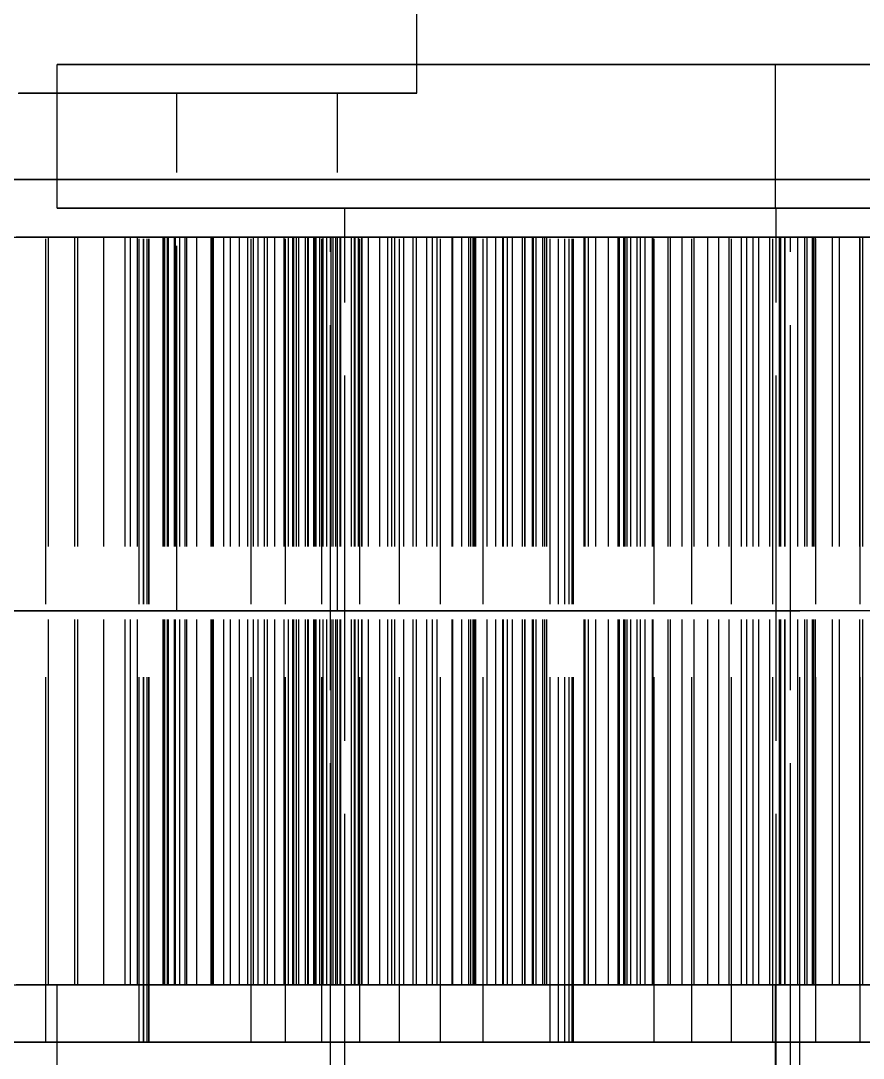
# Model space of a CAD drawing. Header units: millimetres. Extents: x -9 to 243, y -53 to 196.
# Drawn here: x 164.973 to 167.903, y -18.256 to -14.648 of the extents above; entities that cross this region are included whole.
import ezdxf

# ---------------------------------------------------------------- set-up
doc = ezdxf.new("R2010")
doc.units = ezdxf.units.MM
doc.linetypes.add('DASHED', pattern=[1.524, 1.27, -0.254])
doc.layers.add('HIDDEN', color=8, linetype='DASHED')
doc.layers.add('VISIBLE', color=7, linetype='CONTINUOUS')

msp = doc.modelspace()

# ---------------------------------------------------------------- linework, layer by layer
at = {"layer": 'HIDDEN'}
for points in [[(166.35, -14.9), (166.35, -8.2)], [(167.93333, -14.8), (167.87778, -14.8), (167.82222, -14.8), (167.76667, -14.8), (167.71111, -14.8), (167.65556, -14.8), (167.6, -14.8), (167.54444, -14.8), (167.48889, -14.8), (167.43333, -14.8), (167.37778, -14.8), (167.32222, -14.8), (167.26667, -14.8), (167.21111, -14.8), (167.15556, -14.8), (167.1, -14.8), (167.04444, -14.8), (166.98889, -14.8), (166.93333, -14.8), (166.87778, -14.8), (166.82222, -14.8), (166.76667, -14.8), (166.71111, -14.8), (166.65556, -14.8), (166.6, -14.8), (166.54444, -14.8), (166.48889, -14.8), (166.43333, -14.8), (166.37778, -14.8), (166.32222, -14.8), (166.26667, -14.8), (166.21111, -14.8), (166.15556, -14.8), (166.1, -14.8), (166.04444, -14.8), (165.98889, -14.8), (165.93333, -14.8), (165.87778, -14.8), (165.82222, -14.8), (165.76667, -14.8), (165.71111, -14.8), (165.65556, -14.8), (165.6, -14.8), (165.54444, -14.8), (165.48889, -14.8), (165.43333, -14.8), (165.37778, -14.8), (165.32222, -14.8), (165.26667, -14.8), (165.21111, -14.8), (165.15556, -14.8), (165.1, -14.8)], [(165.1, -14.8), (165.12778, -14.8), (165.15556, -14.8), (165.18333, -14.8), (165.21111, -14.8), (165.23889, -14.8), (165.26667, -14.8), (165.29444, -14.8), (165.32222, -14.8), (165.35, -14.8), (165.37778, -14.8), (165.40556, -14.8), (165.43333, -14.8), (165.46111, -14.8), (165.48889, -14.8), (165.51667, -14.8), (165.54444, -14.8), (165.57222, -14.8), (165.6, -14.8), (165.62778, -14.8), (165.65556, -14.8), (165.68333, -14.8), (165.71111, -14.8), (165.73889, -14.8), (165.76667, -14.8), (165.79444, -14.8), (165.82222, -14.8), (165.85, -14.8), (165.87778, -14.8), (165.90556, -14.8), (165.93333, -14.8), (165.96111, -14.8), (165.98889, -14.8), (166.01667, -14.8), (166.04444, -14.8), (166.07222, -14.8), (166.1, -14.8), (166.12778, -14.8), (166.15556, -14.8), (166.18333, -14.8), (166.21111, -14.8), (166.23889, -14.8), (166.26667, -14.8), (166.29444, -14.8), (166.32222, -14.8), (166.35, -14.8), (166.37778, -14.8), (166.40556, -14.8), (166.43333, -14.8), (166.46111, -14.8), (166.48889, -14.8), (166.51667, -14.8), (166.54444, -14.8), (166.57222, -14.8), (166.6, -14.8), (166.62778, -14.8), (166.65556, -14.8), (166.68333, -14.8), (166.71111, -14.8), (166.73889, -14.8), (166.76667, -14.8), (166.79444, -14.8), (166.82222, -14.8), (166.85, -14.8)], [(165.1, -15.3), (165.1, -14.8)], [(166.85, -14.8), (166.87778, -14.8), (166.90556, -14.8), (166.93333, -14.8), (166.96111, -14.8), (166.98889, -14.8), (167.01667, -14.8), (167.04444, -14.8), (167.07222, -14.8), (167.1, -14.8), (167.12778, -14.8), (167.15556, -14.8), (167.18333, -14.8), (167.21111, -14.8), (167.23889, -14.8), (167.26667, -14.8), (167.29444, -14.8), (167.32222, -14.8), (167.35, -14.8), (167.37778, -14.8), (167.40556, -14.8), (167.43333, -14.8), (167.46111, -14.8), (167.48889, -14.8), (167.51667, -14.8), (167.54444, -14.8), (167.57222, -14.8), (167.6, -14.8), (167.62778, -14.8), (167.65556, -14.8), (167.68333, -14.8), (167.71111, -14.8), (167.73889, -14.8), (167.76667, -14.8), (167.79444, -14.8), (167.82222, -14.8), (167.85, -14.8), (167.87778, -14.8), (167.90556, -14.8)], [(167.93028, -14.8), (167.87472, -14.8), (167.81917, -14.8), (167.76361, -14.8), (167.70806, -14.8), (167.6525, -14.8), (167.59694, -14.8)], [(167.59694, -14.8), (167.62472, -14.8), (167.6525, -14.8), (167.68028, -14.8), (167.70806, -14.8), (167.73583, -14.8), (167.76361, -14.8), (167.79139, -14.8), (167.81917, -14.8), (167.84694, -14.8), (167.87472, -14.8), (167.9025, -14.8), (167.93028, -14.8)], [(167.59694, -15.3), (167.59694, -14.8)], [(164.96396, -14.9), (164.97458, -14.9), (164.9852, -14.9), (164.99582, -14.9), (165.00644, -14.9), (165.01707, -14.9), (165.02769, -14.9), (165.03831, -14.9), (165.04893, -14.9), (165.05955, -14.9), (165.07017, -14.9), (165.08079, -14.9), (165.09142, -14.9), (165.10204, -14.9), (165.11266, -14.9), (165.12328, -14.9), (165.1339, -14.9), (165.14452, -14.9), (165.15514, -14.9), (165.16576, -14.9), (165.17639, -14.9), (165.18701, -14.9), (165.19763, -14.9), (165.20825, -14.9), (165.21887, -14.9), (165.22949, -14.9), (165.24011, -14.9), (165.25074, -14.9), (165.26136, -14.9), (165.27198, -14.9), (165.2826, -14.9), (165.29322, -14.9), (165.30384, -14.9), (165.31446, -14.9), (165.32508, -14.9), (165.33571, -14.9), (165.34633, -14.9), (165.35695, -14.9), (165.36757, -14.9), (165.37819, -14.9), (165.38881, -14.9), (165.39943, -14.9), (165.41006, -14.9), (165.42068, -14.9), (165.4313, -14.9), (165.44192, -14.9), (165.45254, -14.9), (165.46316, -14.9), (165.47378, -14.9), (165.4844, -14.9), (165.49503, -14.9), (165.50565, -14.9), (165.51627, -14.9)], [(166.07463, -14.9), (166.05675, -14.9), (166.03888, -14.9), (166.02101, -14.9), (166.00314, -14.9), (165.98527, -14.9), (165.9674, -14.9), (165.94953, -14.9), (165.93166, -14.9), (165.91379, -14.9), (165.89592, -14.9), (165.87804, -14.9), (165.86017, -14.9), (165.8423, -14.9), (165.82443, -14.9), (165.80656, -14.9), (165.78869, -14.9), (165.77082, -14.9), (165.75295, -14.9), (165.73508, -14.9), (165.7172, -14.9), (165.69933, -14.9), (165.68146, -14.9), (165.66359, -14.9), (165.64572, -14.9), (165.62785, -14.9), (165.60998, -14.9), (165.59211, -14.9), (165.57424, -14.9), (165.55636, -14.9), (165.53849, -14.9), (165.52062, -14.9), (165.50275, -14.9), (165.48488, -14.9), (165.46701, -14.9), (165.44914, -14.9), (165.43127, -14.9), (165.4134, -14.9), (165.39552, -14.9), (165.37765, -14.9), (165.35978, -14.9), (165.34191, -14.9), (165.32404, -14.9), (165.30617, -14.9), (165.2883, -14.9), (165.27043, -14.9), (165.25256, -14.9), (165.23469, -14.9), (165.21681, -14.9), (165.19894, -14.9), (165.18107, -14.9), (165.1632, -14.9), (165.14533, -14.9), (165.12746, -14.9), (165.10959, -14.9), (165.09172, -14.9), (165.07385, -14.9), (165.05597, -14.9), (165.0381, -14.9), (165.02023, -14.9), (165.00236, -14.9), (164.98449, -14.9), (164.96662, -14.9)], [(165.51627, -16.7), (165.51627, -14.9)], [(165.51627, -14.9), (165.5295, -14.9), (165.54274, -14.9), (165.55597, -14.9), (165.5692, -14.9), (165.58244, -14.9), (165.59567, -14.9), (165.60891, -14.9), (165.62214, -14.9), (165.63537, -14.9), (165.64861, -14.9), (165.66184, -14.9), (165.67507, -14.9), (165.68831, -14.9), (165.70154, -14.9), (165.71478, -14.9), (165.72801, -14.9), (165.74124, -14.9), (165.75448, -14.9), (165.76771, -14.9), (165.78095, -14.9), (165.79418, -14.9), (165.80741, -14.9), (165.82065, -14.9), (165.83388, -14.9), (165.84711, -14.9), (165.86035, -14.9), (165.87358, -14.9), (165.88682, -14.9), (165.90005, -14.9), (165.91328, -14.9), (165.92652, -14.9), (165.93975, -14.9), (165.95299, -14.9), (165.96622, -14.9), (165.97945, -14.9), (165.99269, -14.9), (166.00592, -14.9), (166.01915, -14.9), (166.03239, -14.9), (166.04562, -14.9), (166.05886, -14.9), (166.07209, -14.9), (166.08532, -14.9), (166.09856, -14.9), (166.11179, -14.9), (166.12502, -14.9), (166.13826, -14.9), (166.15149, -14.9), (166.16473, -14.9), (166.17796, -14.9), (166.19119, -14.9), (166.20443, -14.9), (166.21766, -14.9), (166.2309, -14.9), (166.24413, -14.9), (166.25736, -14.9), (166.2706, -14.9), (166.28383, -14.9), (166.29706, -14.9), (166.3103, -14.9), (166.32353, -14.9), (166.33677, -14.9), (166.35, -14.9)], [(166.07463, -16.7), (166.07463, -14.9)], [(166.35, -14.9), (166.34563, -14.9), (166.34126, -14.9), (166.33689, -14.9), (166.33252, -14.9), (166.32814, -14.9), (166.32377, -14.9), (166.3194, -14.9), (166.31503, -14.9), (166.31066, -14.9), (166.30629, -14.9), (166.30192, -14.9), (166.29755, -14.9), (166.29318, -14.9), (166.28881, -14.9), (166.28443, -14.9), (166.28006, -14.9), (166.27569, -14.9), (166.27132, -14.9), (166.26695, -14.9), (166.26258, -14.9), (166.25821, -14.9), (166.25384, -14.9), (166.24947, -14.9), (166.2451, -14.9), (166.24072, -14.9), (166.23635, -14.9), (166.23198, -14.9), (166.22761, -14.9), (166.22324, -14.9), (166.21887, -14.9), (166.2145, -14.9), (166.21013, -14.9), (166.20576, -14.9), (166.20139, -14.9), (166.19701, -14.9), (166.19264, -14.9), (166.18827, -14.9), (166.1839, -14.9), (166.17953, -14.9), (166.17516, -14.9), (166.17079, -14.9), (166.16642, -14.9), (166.16205, -14.9), (166.15768, -14.9), (166.1533, -14.9), (166.14893, -14.9), (166.14456, -14.9), (166.14019, -14.9), (166.13582, -14.9), (166.13145, -14.9), (166.12708, -14.9), (166.12271, -14.9), (166.11834, -14.9), (166.11397, -14.9), (166.10959, -14.9), (166.10522, -14.9), (166.10085, -14.9), (166.09648, -14.9), (166.09211, -14.9), (166.08774, -14.9), (166.08337, -14.9), (166.079, -14.9), (166.07463, -14.9)], [(171.18333, -15.2), (170.51667, -15.2), (169.85, -15.2), (169.18333, -15.2), (168.51667, -15.2), (167.85, -15.2), (167.18333, -15.2), (166.51667, -15.2), (165.85, -15.2), (165.18333, -15.2), (164.51667, -15.2)], [(171.18333, -15.2), (170.51667, -15.2), (169.85, -15.2), (169.18333, -15.2), (168.51667, -15.2), (167.85, -15.2), (167.18333, -15.2), (166.51667, -15.2), (165.85, -15.2), (165.18333, -15.2), (164.51667, -15.2)], [(171.21508, -15.2), (170.6119, -15.2), (170.00873, -15.2), (169.40556, -15.2), (168.80238, -15.2), (168.19921, -15.2), (167.59603, -15.2), (166.99286, -15.2), (166.38968, -15.2), (165.78651, -15.2), (165.18333, -15.2), (164.58016, -15.2)], [(164.88175, -15.2), (165.18333, -15.2), (165.48492, -15.2), (165.78651, -15.2), (166.0881, -15.2), (166.38968, -15.2), (166.69127, -15.2), (166.99286, -15.2), (167.29444, -15.2), (167.59603, -15.2), (167.89762, -15.2), (168.19921, -15.2), (168.50079, -15.2), (168.80238, -15.2), (169.10397, -15.2), (169.40556, -15.2), (169.70714, -15.2), (170.00873, -15.2), (170.31032, -15.2), (170.6119, -15.2), (170.91349, -15.2), (171.21508, -15.2)], [(164.92457, -15.2), (165.06087, -15.2)], [(165.06087, -15.2), (164.92457, -15.2)], [(165.06087, -15.2), (165.38456, -15.2)], [(165.38456, -15.2), (165.06087, -15.2)], [(165.06087, -18.2), (165.06087, -15.2)], [(165.06087, -18.2), (165.06087, -15.2)], [(165.38456, -15.2), (165.40156, -15.2)], [(165.40156, -15.2), (165.38456, -15.2)], [(165.38456, -18.2), (165.38456, -15.2)], [(165.38456, -18.2), (165.38456, -15.2)], [(165.413, -15.2), (165.40016, -15.2)], [(165.40016, -15.2), (165.77408, -15.2)], [(165.77408, -15.2), (165.40016, -15.2)], [(165.40016, -15.2), (165.413, -15.2)], [(165.40016, -18.2), (165.40016, -15.2)], [(165.40016, -18.2), (165.40016, -15.2)], [(165.40156, -15.2), (165.41314, -15.2)], [(165.41314, -15.2), (165.40156, -15.2)], [(165.40156, -18.2), (165.40156, -15.2)], [(165.40156, -18.2), (165.40156, -15.2)], [(165.41916, -15.2), (165.413, -15.2)], [(165.413, -15.2), (165.41916, -15.2)], [(165.413, -18.2), (165.413, -15.2)], [(165.413, -18.2), (165.413, -15.2)], [(165.41314, -15.2), (165.41909, -15.2)], [(165.41909, -15.2), (165.41314, -15.2)], [(165.41314, -18.2), (165.41314, -15.2)], [(165.41314, -18.2), (165.41314, -15.2)], [(165.41909, -15.2), (165.41916, -15.2)], [(165.41916, -15.2), (165.41909, -15.2)], [(165.41909, -18.2), (165.41909, -15.2)], [(165.41909, -18.2), (165.41909, -15.2)], [(165.41916, -18.2), (165.41916, -15.2)], [(165.41916, -18.2), (165.41916, -15.2)], [(165.77408, -15.2), (165.89374, -15.2)], [(165.89374, -15.2), (165.77408, -15.2)], [(165.77408, -18.2), (165.77408, -15.2)], [(165.77408, -18.2), (165.77408, -15.2)], [(165.89374, -15.2), (166.01989, -15.2)], [(166.01989, -15.2), (165.89374, -15.2)], [(165.89374, -18.2), (165.89374, -15.2)], [(165.89374, -18.2), (165.89374, -15.2)], [(166.01989, -15.2), (166.15204, -15.2)], [(166.15204, -15.2), (166.01989, -15.2)], [(166.01989, -18.2), (166.01989, -15.2)], [(166.01989, -18.2), (166.01989, -15.2)], [(166.15204, -15.2), (166.28981, -15.2)], [(166.28981, -15.2), (166.15204, -15.2)], [(166.15204, -18.2), (166.15204, -15.2)], [(166.15204, -18.2), (166.15204, -15.2)], [(166.28981, -15.2), (166.4329, -15.2)], [(166.4329, -15.2), (166.28981, -15.2)], [(166.28981, -18.2), (166.28981, -15.2)], [(166.28981, -18.2), (166.28981, -15.2)], [(166.4329, -15.2), (166.58107, -15.2)], [(166.58107, -15.2), (166.4329, -15.2)], [(166.4329, -18.2), (166.4329, -15.2)], [(166.4329, -18.2), (166.4329, -15.2)], [(166.58107, -15.2), (166.89502, -15.2)], [(166.89502, -15.2), (166.58107, -15.2)], [(166.58107, -18.2), (166.58107, -15.2)], [(166.58107, -18.2), (166.58107, -15.2)], [(166.84255, -15.2), (166.81406, -15.2)], [(166.81406, -15.2), (167.17536, -15.2)], [(167.17536, -15.2), (166.81406, -15.2)], [(166.81406, -15.2), (166.84255, -15.2)], [(166.81406, -18.2), (166.81406, -15.2)], [(166.81406, -18.2), (166.81406, -15.2)], [(166.86455, -15.2), (166.84255, -15.2)], [(166.84255, -15.2), (166.86455, -15.2)], [(166.84255, -18.2), (166.84255, -15.2)], [(166.84255, -18.2), (166.84255, -15.2)], [(166.88051, -15.2), (166.86455, -15.2)], [(166.86455, -15.2), (166.88051, -15.2)], [(166.86455, -18.2), (166.86455, -15.2)], [(166.86455, -18.2), (166.86455, -15.2)], [(166.89075, -15.2), (166.88051, -15.2)], [(166.88051, -15.2), (166.89075, -15.2)], [(166.88051, -18.2), (166.88051, -15.2)], [(166.88051, -18.2), (166.88051, -15.2)], [(166.89552, -15.2), (166.89075, -15.2)], [(166.89075, -15.2), (166.89552, -15.2)], [(166.89075, -18.2), (166.89075, -15.2)], [(166.89075, -18.2), (166.89075, -15.2)], [(166.89502, -15.2), (166.89552, -15.2)], [(166.89552, -15.2), (166.89502, -15.2)], [(166.89502, -18.2), (166.89502, -15.2)], [(166.89502, -18.2), (166.89502, -15.2)], [(166.89552, -18.2), (166.89552, -15.2)], [(166.89552, -18.2), (166.89552, -15.2)], [(167.17536, -15.2), (167.30705, -15.2)], [(167.30705, -15.2), (167.17536, -15.2)], [(167.17536, -18.2), (167.17536, -15.2)], [(167.17536, -18.2), (167.17536, -15.2)], [(167.30705, -15.2), (167.445, -15.2)], [(167.445, -15.2), (167.30705, -15.2)], [(167.30705, -18.2), (167.30705, -15.2)], [(167.30705, -18.2), (167.30705, -15.2)], [(167.445, -15.2), (167.58872, -15.2)], [(167.58872, -15.2), (167.445, -15.2)], [(167.445, -18.2), (167.445, -15.2)], [(167.445, -18.2), (167.445, -15.2)], [(167.58872, -15.2), (167.73783, -15.2)], [(167.73783, -15.2), (167.58872, -15.2)], [(167.58872, -18.2), (167.58872, -15.2)], [(167.58872, -18.2), (167.58872, -15.2)], [(167.73783, -15.2), (167.89205, -15.2)], [(167.89205, -15.2), (167.73783, -15.2)], [(167.73783, -18.2), (167.73783, -15.2)], [(167.73783, -18.2), (167.73783, -15.2)], [(167.89205, -15.2), (168.05114, -15.2)], [(168.05114, -15.2), (167.89205, -15.2)], [(167.89205, -18.2), (167.89205, -15.2)], [(167.89205, -18.2), (167.89205, -15.2)], [(167.93333, -15.3), (167.87778, -15.3), (167.82222, -15.3), (167.76667, -15.3), (167.71111, -15.3), (167.65556, -15.3), (167.6, -15.3), (167.54444, -15.3), (167.48889, -15.3), (167.43333, -15.3), (167.37778, -15.3), (167.32222, -15.3), (167.26667, -15.3), (167.21111, -15.3), (167.15556, -15.3), (167.1, -15.3), (167.04444, -15.3), (166.98889, -15.3), (166.93333, -15.3), (166.87778, -15.3), (166.82222, -15.3), (166.76667, -15.3), (166.71111, -15.3), (166.65556, -15.3), (166.6, -15.3), (166.54444, -15.3), (166.48889, -15.3), (166.43333, -15.3), (166.37778, -15.3), (166.32222, -15.3), (166.26667, -15.3), (166.21111, -15.3), (166.15556, -15.3), (166.1, -15.3), (166.04444, -15.3), (165.98889, -15.3), (165.93333, -15.3), (165.87778, -15.3), (165.82222, -15.3), (165.76667, -15.3), (165.71111, -15.3), (165.65556, -15.3), (165.6, -15.3), (165.54444, -15.3), (165.48889, -15.3), (165.43333, -15.3), (165.37778, -15.3), (165.32222, -15.3), (165.26667, -15.3), (165.21111, -15.3), (165.15556, -15.3), (165.1, -15.3)], [(165.1, -15.3), (165.12778, -15.3), (165.15556, -15.3), (165.18333, -15.3), (165.21111, -15.3), (165.23889, -15.3), (165.26667, -15.3), (165.29444, -15.3), (165.32222, -15.3), (165.35, -15.3), (165.37778, -15.3), (165.40556, -15.3), (165.43333, -15.3), (165.46111, -15.3), (165.48889, -15.3), (165.51667, -15.3), (165.54444, -15.3), (165.57222, -15.3), (165.6, -15.3), (165.62778, -15.3), (165.65556, -15.3), (165.68333, -15.3), (165.71111, -15.3), (165.73889, -15.3), (165.76667, -15.3), (165.79444, -15.3), (165.82222, -15.3), (165.85, -15.3), (165.87778, -15.3), (165.90556, -15.3), (165.93333, -15.3), (165.96111, -15.3), (165.98889, -15.3), (166.01667, -15.3), (166.04444, -15.3), (166.07222, -15.3), (166.1, -15.3), (166.12778, -15.3), (166.15556, -15.3), (166.18333, -15.3), (166.21111, -15.3), (166.23889, -15.3), (166.26667, -15.3), (166.29444, -15.3), (166.32222, -15.3), (166.35, -15.3), (166.37778, -15.3), (166.40556, -15.3), (166.43333, -15.3), (166.46111, -15.3), (166.48889, -15.3), (166.51667, -15.3), (166.54444, -15.3), (166.57222, -15.3), (166.6, -15.3), (166.62778, -15.3), (166.65556, -15.3), (166.68333, -15.3), (166.71111, -15.3), (166.73889, -15.3), (166.76667, -15.3), (166.79444, -15.3), (166.82222, -15.3), (166.85, -15.3)], [(167.6, -15.3), (167.57619, -15.3), (167.55238, -15.3), (167.52857, -15.3), (167.50476, -15.3), (167.48095, -15.3), (167.45714, -15.3), (167.43333, -15.3), (167.40952, -15.3), (167.38571, -15.3), (167.3619, -15.3), (167.3381, -15.3), (167.31429, -15.3), (167.29048, -15.3), (167.26667, -15.3), (167.24286, -15.3), (167.21905, -15.3), (167.19524, -15.3), (167.17143, -15.3), (167.14762, -15.3), (167.12381, -15.3), (167.1, -15.3), (167.07619, -15.3), (167.05238, -15.3), (167.02857, -15.3), (167.00476, -15.3), (166.98095, -15.3), (166.95714, -15.3), (166.93333, -15.3), (166.90952, -15.3), (166.88571, -15.3), (166.8619, -15.3), (166.8381, -15.3), (166.81429, -15.3), (166.79048, -15.3), (166.76667, -15.3), (166.74286, -15.3), (166.71905, -15.3), (166.69524, -15.3), (166.67143, -15.3), (166.64762, -15.3), (166.62381, -15.3), (166.6, -15.3), (166.57619, -15.3), (166.55238, -15.3), (166.52857, -15.3), (166.50476, -15.3), (166.48095, -15.3), (166.45714, -15.3), (166.43333, -15.3), (166.40952, -15.3), (166.38571, -15.3), (166.3619, -15.3), (166.3381, -15.3), (166.31429, -15.3), (166.29048, -15.3), (166.26667, -15.3), (166.24286, -15.3), (166.21905, -15.3), (166.19524, -15.3), (166.17143, -15.3), (166.14762, -15.3), (166.12381, -15.3), (166.1, -15.3)], [(166.1, -15.3), (166.1119, -15.3), (166.12381, -15.3), (166.13571, -15.3), (166.14762, -15.3), (166.15952, -15.3), (166.17143, -15.3), (166.18333, -15.3), (166.19524, -15.3), (166.20714, -15.3), (166.21905, -15.3), (166.23095, -15.3), (166.24286, -15.3), (166.25476, -15.3), (166.26667, -15.3), (166.27857, -15.3), (166.29048, -15.3), (166.30238, -15.3), (166.31429, -15.3), (166.32619, -15.3), (166.3381, -15.3), (166.35, -15.3), (166.3619, -15.3), (166.37381, -15.3), (166.38571, -15.3), (166.39762, -15.3), (166.40952, -15.3), (166.42143, -15.3), (166.43333, -15.3), (166.44524, -15.3), (166.45714, -15.3), (166.46905, -15.3), (166.48095, -15.3), (166.49286, -15.3), (166.50476, -15.3), (166.51667, -15.3), (166.52857, -15.3), (166.54048, -15.3), (166.55238, -15.3), (166.56429, -15.3), (166.57619, -15.3), (166.5881, -15.3), (166.6, -15.3), (166.6119, -15.3), (166.62381, -15.3), (166.63571, -15.3), (166.64762, -15.3), (166.65952, -15.3), (166.67143, -15.3), (166.68333, -15.3), (166.69524, -15.3), (166.70714, -15.3), (166.71905, -15.3), (166.73095, -15.3), (166.74286, -15.3), (166.75476, -15.3), (166.76667, -15.3), (166.77857, -15.3), (166.79048, -15.3), (166.80238, -15.3), (166.81429, -15.3), (166.82619, -15.3), (166.8381, -15.3), (166.85, -15.3)], [(166.1, -20.2), (166.1, -15.3)], [(166.85, -15.3), (166.87778, -15.3), (166.90556, -15.3), (166.93333, -15.3), (166.96111, -15.3), (166.98889, -15.3), (167.01667, -15.3), (167.04444, -15.3), (167.07222, -15.3), (167.1, -15.3), (167.12778, -15.3), (167.15556, -15.3), (167.18333, -15.3), (167.21111, -15.3), (167.23889, -15.3), (167.26667, -15.3), (167.29444, -15.3), (167.32222, -15.3), (167.35, -15.3), (167.37778, -15.3), (167.40556, -15.3), (167.43333, -15.3), (167.46111, -15.3), (167.48889, -15.3), (167.51667, -15.3), (167.54444, -15.3), (167.57222, -15.3), (167.6, -15.3), (167.62778, -15.3), (167.65556, -15.3), (167.68333, -15.3), (167.71111, -15.3), (167.73889, -15.3), (167.76667, -15.3), (167.79444, -15.3), (167.82222, -15.3), (167.85, -15.3), (167.87778, -15.3), (167.90556, -15.3)], [(166.85, -15.3), (166.8619, -15.3), (166.87381, -15.3), (166.88571, -15.3), (166.89762, -15.3), (166.90952, -15.3), (166.92143, -15.3), (166.93333, -15.3), (166.94524, -15.3), (166.95714, -15.3), (166.96905, -15.3), (166.98095, -15.3), (166.99286, -15.3), (167.00476, -15.3), (167.01667, -15.3), (167.02857, -15.3), (167.04048, -15.3), (167.05238, -15.3), (167.06429, -15.3), (167.07619, -15.3), (167.0881, -15.3), (167.1, -15.3), (167.1119, -15.3), (167.12381, -15.3), (167.13571, -15.3), (167.14762, -15.3), (167.15952, -15.3), (167.17143, -15.3), (167.18333, -15.3), (167.19524, -15.3), (167.20714, -15.3), (167.21905, -15.3), (167.23095, -15.3), (167.24286, -15.3), (167.25476, -15.3), (167.26667, -15.3), (167.27857, -15.3), (167.29048, -15.3), (167.30238, -15.3), (167.31429, -15.3), (167.32619, -15.3), (167.3381, -15.3), (167.35, -15.3), (167.3619, -15.3), (167.37381, -15.3), (167.38571, -15.3), (167.39762, -15.3), (167.40952, -15.3), (167.42143, -15.3), (167.43333, -15.3), (167.44524, -15.3), (167.45714, -15.3), (167.46905, -15.3), (167.48095, -15.3), (167.49286, -15.3), (167.50476, -15.3), (167.51667, -15.3), (167.52857, -15.3), (167.54048, -15.3), (167.55238, -15.3), (167.56429, -15.3), (167.57619, -15.3), (167.5881, -15.3), (167.6, -15.3)], [(167.93028, -15.3), (167.87472, -15.3), (167.81917, -15.3), (167.76361, -15.3), (167.70806, -15.3), (167.6525, -15.3), (167.59694, -15.3)], [(167.59694, -15.3), (167.62472, -15.3), (167.6525, -15.3), (167.68028, -15.3), (167.70806, -15.3), (167.73583, -15.3), (167.76361, -15.3), (167.79139, -15.3), (167.81917, -15.3), (167.84694, -15.3), (167.87472, -15.3), (167.9025, -15.3), (167.93028, -15.3)], [(167.6, -20.2), (167.6, -15.3)], [(164.91757, -15.4), (165.16077, -15.4)], [(165.06949, -15.4), (164.9575, -15.4)], [(165.17161, -15.4), (165.06949, -15.4)], [(165.06949, -18), (165.06949, -15.4)], [(165.16077, -15.4), (165.67989, -15.4)], [(165.16077, -18), (165.16077, -15.4)], [(165.26207, -15.4), (165.17161, -15.4)], [(165.17161, -18), (165.17161, -15.4)], [(165.3358, -15.4), (165.26207, -15.4)], [(165.26207, -18), (165.26207, -15.4)], [(165.52637, -15.4), (165.3358, -15.4)], [(165.3358, -18), (165.3358, -15.4)], [(165.35451, -15.4), (165.37966, -15.4)], [(165.46883, -15.4), (165.35451, -15.4)], [(165.35451, -18), (165.35451, -15.4)], [(165.37966, -15.4), (165.50779, -15.4)], [(165.37966, -18), (165.37966, -15.4)], [(165.58499, -15.4), (165.46883, -15.4)], [(165.46883, -18), (165.46883, -15.4)], [(165.47211, -15.4), (165.47396, -15.4)], [(165.48298, -15.4), (165.47211, -15.4)], [(165.47211, -18), (165.47211, -15.4)], [(165.47396, -15.4), (165.48708, -15.4)], [(165.47396, -18), (165.47396, -15.4)], [(165.51143, -15.4), (165.48298, -15.4)], [(165.48298, -18), (165.48298, -15.4)], [(165.48708, -15.4), (165.51077, -15.4)], [(165.48708, -18), (165.48708, -15.4)], [(165.50779, -15.4), (165.6358, -15.4)], [(165.50779, -18), (165.50779, -15.4)], [(165.51077, -15.4), (165.54464, -15.4)], [(165.51077, -18), (165.51077, -15.4)], [(165.67989, -15.4), (165.51143, -15.4)], [(165.51143, -18), (165.51143, -15.4)], [(166.08436, -15.4), (165.52637, -15.4)], [(165.52637, -18), (165.52637, -15.4)], [(165.54464, -15.4), (165.79863, -15.4)], [(165.54464, -18), (165.54464, -15.4)], [(165.55104, -15.4), (165.63994, -15.4)], [(165.64319, -15.4), (165.55104, -15.4)], [(165.55104, -18), (165.55104, -15.4)], [(165.70257, -15.4), (165.58499, -15.4)], [(165.58499, -18), (165.58499, -15.4)], [(165.6358, -15.4), (165.76315, -15.4)], [(165.6358, -18), (165.6358, -15.4)], [(165.63994, -15.4), (165.73327, -15.4)], [(165.63994, -18), (165.63994, -15.4)], [(165.78272, -15.4), (165.64319, -15.4)], [(165.64319, -18), (165.64319, -15.4)], [(165.67989, -18), (165.67989, -15.4)], [(165.8211, -15.4), (165.70257, -15.4)], [(165.70257, -18), (165.70257, -15.4)], [(165.73327, -15.4), (165.83074, -15.4)], [(165.73327, -18), (165.73327, -15.4)], [(165.76315, -15.4), (165.88921, -15.4)], [(165.76315, -18), (165.76315, -15.4)], [(165.91946, -15.4), (165.78272, -15.4)], [(165.78272, -18), (165.78272, -15.4)], [(165.79863, -15.4), (165.90427, -15.4)], [(165.79863, -18), (165.79863, -15.4)], [(165.94011, -15.4), (165.8211, -15.4)], [(165.8211, -18), (165.8211, -15.4)], [(165.83074, -15.4), (165.93216, -15.4)], [(165.83074, -18), (165.83074, -15.4)], [(165.85658, -15.4), (165.99404, -15.4)], [(165.92305, -15.4), (165.85658, -15.4)], [(165.85658, -18), (165.85658, -15.4)], [(165.88921, -15.4), (166.01321, -15.4)], [(165.88921, -18), (165.88921, -15.4)], [(165.90427, -15.4), (166.00026, -15.4)], [(165.90427, -18), (165.90427, -15.4)], [(166.05276, -15.4), (165.91946, -15.4)], [(165.91946, -18), (165.91946, -15.4)], [(165.99563, -15.4), (165.92305, -15.4)], [(165.92305, -18), (165.92305, -15.4)], [(165.93216, -15.4), (166.03753, -15.4)], [(165.93216, -18), (165.93216, -15.4)], [(166.05907, -15.4), (165.94011, -15.4)], [(165.94011, -18), (165.94011, -15.4)], [(165.96344, -15.4), (165.97413, -15.4)], [(165.97123, -15.4), (165.96344, -15.4)], [(165.96344, -18), (165.96344, -15.4)], [(165.99231, -15.4), (165.97123, -15.4)], [(165.97123, -18), (165.97123, -15.4)], [(165.97413, -15.4), (166.08436, -15.4)], [(165.97413, -18), (165.97413, -15.4)], [(166.02507, -15.4), (165.99231, -15.4)], [(165.99231, -18), (165.99231, -15.4)], [(165.99404, -15.4), (166.13602, -15.4)], [(165.99404, -18), (165.99404, -15.4)], [(166.07419, -15.4), (165.99563, -15.4)], [(165.99563, -18), (165.99563, -15.4)], [(166.00026, -15.4), (166.0859, -15.4)], [(166.00026, -18), (166.00026, -15.4)], [(166.01321, -15.4), (166.13354, -15.4)], [(166.01321, -18), (166.01321, -15.4)], [(166.06871, -15.4), (166.02507, -15.4)], [(166.02507, -18), (166.02507, -15.4)], [(166.03753, -15.4), (166.14772, -15.4)], [(166.03753, -18), (166.03753, -15.4)], [(167.65, -15.4), (167.6246, -15.4), (167.59921, -15.4), (167.57381, -15.4), (167.54841, -15.4), (167.52302, -15.4), (167.49762, -15.4), (167.47222, -15.4), (167.44683, -15.4), (167.42143, -15.4), (167.39603, -15.4), (167.37063, -15.4), (167.34524, -15.4), (167.31984, -15.4), (167.29444, -15.4), (167.26905, -15.4), (167.24365, -15.4), (167.21825, -15.4), (167.19286, -15.4), (167.16746, -15.4), (167.14206, -15.4), (167.11667, -15.4), (167.09127, -15.4), (167.06587, -15.4), (167.04048, -15.4), (167.01508, -15.4), (166.98968, -15.4), (166.96429, -15.4), (166.93889, -15.4), (166.91349, -15.4), (166.8881, -15.4), (166.8627, -15.4), (166.8373, -15.4), (166.8119, -15.4), (166.78651, -15.4), (166.76111, -15.4), (166.73571, -15.4), (166.71032, -15.4), (166.68492, -15.4), (166.65952, -15.4), (166.63413, -15.4), (166.60873, -15.4), (166.58333, -15.4), (166.55794, -15.4), (166.53254, -15.4), (166.50714, -15.4), (166.48175, -15.4), (166.45635, -15.4), (166.43095, -15.4), (166.40556, -15.4), (166.38016, -15.4), (166.35476, -15.4), (166.32937, -15.4), (166.30397, -15.4), (166.27857, -15.4), (166.25317, -15.4), (166.22778, -15.4), (166.20238, -15.4), (166.17698, -15.4), (166.15159, -15.4), (166.12619, -15.4), (166.10079, -15.4), (166.0754, -15.4), (166.05, -15.4)], [(166.05, -15.4), (166.06459, -15.4), (166.07918, -15.4), (166.09377, -15.4), (166.10836, -15.4), (166.12296, -15.4), (166.13755, -15.4), (166.15214, -15.4), (166.16673, -15.4), (166.18132, -15.4), (166.19591, -15.4), (166.2105, -15.4), (166.22509, -15.4), (166.23968, -15.4), (166.25427, -15.4), (166.26887, -15.4), (166.28346, -15.4), (166.29805, -15.4), (166.31264, -15.4), (166.32723, -15.4), (166.34182, -15.4), (166.35641, -15.4), (166.371, -15.4), (166.38559, -15.4), (166.40018, -15.4), (166.41478, -15.4), (166.42937, -15.4), (166.44396, -15.4), (166.45855, -15.4), (166.47314, -15.4), (166.48773, -15.4), (166.50232, -15.4), (166.51691, -15.4), (166.5315, -15.4), (166.54609, -15.4), (166.56069, -15.4), (166.57528, -15.4), (166.58987, -15.4), (166.60446, -15.4), (166.61905, -15.4), (166.63364, -15.4), (166.64823, -15.4), (166.66282, -15.4), (166.67741, -15.4), (166.692, -15.4), (166.7066, -15.4), (166.72119, -15.4), (166.73578, -15.4), (166.75037, -15.4), (166.76496, -15.4), (166.77955, -15.4), (166.79414, -15.4), (166.80873, -15.4), (166.82332, -15.4), (166.83791, -15.4), (166.85251, -15.4), (166.8671, -15.4), (166.88169, -15.4), (166.89628, -15.4), (166.91087, -15.4), (166.92546, -15.4), (166.94005, -15.4), (166.95464, -15.4), (166.96923, -15.4)], [(166.05, -18.5), (166.05, -15.4)], [(166.1818, -15.4), (166.05276, -15.4)], [(166.05276, -18), (166.05276, -15.4)], [(166.47286, -15.4), (166.05907, -15.4)], [(166.05907, -18), (166.05907, -15.4)], [(166.12275, -15.4), (166.06871, -15.4)], [(166.06871, -18), (166.06871, -15.4)], [(166.15873, -15.4), (166.07419, -15.4)], [(166.07419, -18), (166.07419, -15.4)], [(166.08436, -18), (166.08436, -15.4)], [(166.0859, -15.4), (166.16017, -15.4)], [(166.0859, -18), (166.0859, -15.4)], [(166.38558, -15.4), (166.12275, -15.4)], [(166.12275, -18), (166.12275, -15.4)], [(166.13354, -15.4), (166.53796, -15.4)], [(166.13354, -18), (166.13354, -15.4)], [(166.13602, -15.4), (166.27337, -15.4)], [(166.13602, -18), (166.13602, -15.4)], [(166.14772, -15.4), (166.55036, -15.4)], [(166.14772, -18), (166.14772, -15.4)], [(166.2496, -15.4), (166.15873, -15.4)], [(166.15873, -18), (166.15873, -15.4)], [(166.16017, -15.4), (166.22125, -15.4)], [(166.16017, -18), (166.16017, -15.4)], [(166.30539, -15.4), (166.1818, -15.4)], [(166.1818, -18), (166.1818, -15.4)], [(166.22125, -15.4), (166.26365, -15.4)], [(166.22125, -18), (166.22125, -15.4)], [(166.34869, -15.4), (166.2496, -15.4)], [(166.2496, -18), (166.2496, -15.4)], [(166.26365, -15.4), (166.33745, -15.4)], [(166.26365, -18), (166.26365, -15.4)], [(166.27337, -15.4), (166.40538, -15.4)], [(166.27337, -18), (166.27337, -15.4)], [(166.42065, -15.4), (166.30539, -15.4)], [(166.30539, -18), (166.30539, -15.4)], [(166.33745, -18), (166.33745, -15.4)], [(166.33745, -15.4), (166.9352, -15.4)], [(166.72603, -15.4), (166.34869, -15.4)], [(166.34869, -18), (166.34869, -15.4)], [(166.47591, -15.4), (166.38558, -15.4)], [(166.38558, -18), (166.38558, -15.4)], [(166.40538, -15.4), (166.53112, -15.4)], [(166.40538, -18), (166.40538, -15.4)], [(166.78893, -15.4), (166.42065, -15.4)], [(166.42065, -18), (166.42065, -15.4)], [(166.55036, -15.4), (166.47286, -15.4)], [(166.47286, -18), (166.47286, -15.4)], [(166.47425, -15.4), (166.50632, -15.4)], [(166.66544, -15.4), (166.47425, -15.4)], [(166.47425, -18), (166.47425, -15.4)], [(166.55611, -15.4), (166.47591, -15.4)], [(166.47591, -18), (166.47591, -15.4)], [(166.50632, -15.4), (166.54647, -15.4)], [(166.50632, -18), (166.50632, -15.4)], [(166.53112, -15.4), (166.64917, -15.4)], [(166.53112, -18), (166.53112, -15.4)], [(166.53796, -15.4), (166.72603, -15.4)], [(166.53796, -18), (166.53796, -15.4)], [(166.54647, -15.4), (166.59475, -15.4)], [(166.54647, -18), (166.54647, -15.4)], [(166.55036, -18), (166.55036, -15.4)], [(166.62554, -15.4), (166.55611, -15.4)], [(166.55611, -18), (166.55611, -15.4)], [(166.59475, -15.4), (166.65144, -15.4)], [(166.59475, -18), (166.59475, -15.4)], [(166.68323, -15.4), (166.62554, -15.4)], [(166.62554, -18), (166.62554, -15.4)], [(166.64917, -15.4), (166.75581, -15.4)], [(166.64917, -18), (166.64917, -15.4)], [(166.65144, -15.4), (166.71732, -15.4)], [(166.65144, -18), (166.65144, -15.4)], [(166.80255, -15.4), (166.66544, -15.4)], [(166.66544, -18), (166.66544, -15.4)], [(166.72741, -15.4), (166.68323, -15.4)], [(166.68323, -18), (166.68323, -15.4)], [(166.71732, -15.4), (166.79555, -15.4)], [(166.71732, -18), (166.71732, -15.4)], [(166.72603, -18), (166.72603, -15.4)], [(166.75254, -15.4), (166.72741, -15.4)], [(166.72741, -18), (166.72741, -15.4)], [(166.7648, -15.4), (166.75254, -15.4)], [(166.75254, -18), (166.75254, -15.4)], [(166.75581, -15.4), (167.08191, -15.4)], [(166.75581, -18), (166.75581, -15.4)], [(167.36255, -15.4), (166.7648, -15.4)], [(166.7648, -18), (166.7648, -15.4)], [(167.11666, -15.4), (166.78893, -15.4)], [(166.78893, -18), (166.78893, -15.4)], [(166.79555, -15.4), (167.11666, -15.4)], [(166.79555, -18), (166.79555, -15.4)], [(166.93278, -15.4), (166.80255, -15.4)], [(166.80255, -18), (166.80255, -15.4)], [(167.0554, -15.4), (166.93278, -15.4)], [(166.93278, -18), (166.93278, -15.4)], [(166.9352, -18), (166.9352, -15.4)], [(166.9352, -15.4), (166.94746, -15.4)], [(166.94746, -18), (166.94746, -15.4)], [(166.94746, -15.4), (166.97259, -15.4)], [(166.96923, -15.4), (166.98004, -15.4), (166.99085, -15.4), (167.00165, -15.4), (167.01246, -15.4), (167.02326, -15.4), (167.03407, -15.4), (167.04487, -15.4), (167.05568, -15.4), (167.06649, -15.4), (167.07729, -15.4), (167.0881, -15.4), (167.0989, -15.4), (167.10971, -15.4), (167.12052, -15.4), (167.13132, -15.4), (167.14213, -15.4), (167.15293, -15.4), (167.16374, -15.4), (167.17454, -15.4), (167.18535, -15.4), (167.19616, -15.4), (167.20696, -15.4), (167.21777, -15.4), (167.22857, -15.4), (167.23938, -15.4), (167.25018, -15.4), (167.26099, -15.4), (167.2718, -15.4), (167.2826, -15.4), (167.29341, -15.4), (167.30421, -15.4), (167.31502, -15.4), (167.32583, -15.4), (167.33663, -15.4), (167.34744, -15.4), (167.35824, -15.4), (167.36905, -15.4), (167.37985, -15.4), (167.39066, -15.4), (167.40147, -15.4), (167.41227, -15.4), (167.42308, -15.4), (167.43388, -15.4), (167.44469, -15.4), (167.4555, -15.4), (167.4663, -15.4), (167.47711, -15.4), (167.48791, -15.4), (167.49872, -15.4), (167.50952, -15.4), (167.52033, -15.4), (167.53114, -15.4), (167.54194, -15.4), (167.55275, -15.4), (167.56355, -15.4), (167.57436, -15.4), (167.58517, -15.4), (167.59597, -15.4), (167.60678, -15.4), (167.61758, -15.4), (167.62839, -15.4), (167.63919, -15.4), (167.65, -15.4)], [(166.97259, -18), (166.97259, -15.4)], [(166.97259, -15.4), (167.01677, -15.4)], [(167.01677, -15.4), (167.07446, -15.4)], [(167.01677, -18), (167.01677, -15.4)], [(167.04996, -15.4), (167.27252, -15.4)], [(167.05541, -15.4), (167.04996, -15.4)], [(167.04996, -18), (167.04996, -15.4)], [(167.16939, -15.4), (167.0554, -15.4)], [(167.0554, -18), (167.0554, -15.4)], [(167.07003, -15.4), (167.05541, -15.4)], [(167.05541, -18), (167.05541, -15.4)], [(167.09402, -15.4), (167.07003, -15.4)], [(167.07003, -18), (167.07003, -15.4)], [(167.07446, -15.4), (167.14389, -15.4)], [(167.07446, -18), (167.07446, -15.4)], [(167.08191, -15.4), (167.49831, -15.4)], [(167.08191, -18), (167.08191, -15.4)], [(167.12783, -15.4), (167.09402, -15.4)], [(167.09402, -18), (167.09402, -15.4)], [(167.11666, -18), (167.11666, -15.4)], [(167.17256, -15.4), (167.12783, -15.4)], [(167.12783, -18), (167.12783, -15.4)], [(167.14389, -15.4), (167.22409, -15.4)], [(167.14389, -18), (167.14389, -15.4)], [(167.27308, -15.4), (167.16939, -15.4)], [(167.16939, -18), (167.16939, -15.4)], [(167.23216, -15.4), (167.17256, -15.4)], [(167.17256, -18), (167.17256, -15.4)], [(167.22409, -15.4), (167.31442, -15.4)], [(167.22409, -18), (167.22409, -15.4)], [(167.49831, -15.4), (167.23216, -15.4)], [(167.23216, -18), (167.23216, -15.4)], [(167.27252, -15.4), (167.40022, -15.4)], [(167.27252, -18), (167.27252, -15.4)], [(167.36182, -15.4), (167.27308, -15.4)], [(167.27308, -18), (167.27308, -15.4)], [(167.31442, -15.4), (167.57725, -15.4)], [(167.31442, -18), (167.31442, -15.4)], [(167.61165, -15.4), (167.36182, -15.4)], [(167.36182, -18), (167.36182, -15.4)], [(167.43635, -15.4), (167.36255, -15.4)], [(167.36255, -18), (167.36255, -15.4)], [(167.40022, -15.4), (167.5197, -15.4)], [(167.40022, -18), (167.40022, -15.4)], [(167.47875, -15.4), (167.43635, -15.4)], [(167.43635, -18), (167.43635, -15.4)], [(167.53983, -15.4), (167.47875, -15.4)], [(167.47875, -18), (167.47875, -15.4)], [(167.49831, -18), (167.49831, -15.4)], [(167.5197, -15.4), (167.63022, -15.4)], [(167.5197, -18), (167.5197, -15.4)], [(167.6141, -15.4), (167.53983, -15.4)], [(167.53983, -18), (167.53983, -15.4)], [(167.57725, -15.4), (167.63129, -15.4)], [(167.57725, -18), (167.57725, -15.4)], [(168.12469, -15.4), (167.61165, -15.4)], [(167.61165, -18), (167.61165, -15.4)], [(167.69974, -15.4), (167.6141, -15.4)], [(167.6141, -18), (167.6141, -15.4)], [(167.72587, -15.4), (167.61564, -15.4)], [(167.61564, -15.4), (168.17363, -15.4)], [(167.61564, -18), (167.61564, -15.4)], [(167.63022, -15.4), (167.73073, -15.4)], [(167.63022, -18), (167.63022, -15.4)], [(167.63129, -15.4), (167.67493, -15.4)], [(167.63129, -18), (167.63129, -15.4)], [(167.65, -18.5), (167.65, -15.4)], [(167.67493, -15.4), (167.70769, -15.4)], [(167.67493, -18), (167.67493, -15.4)], [(167.79573, -15.4), (167.69974, -15.4)], [(167.69974, -18), (167.69974, -15.4)], [(167.70769, -15.4), (167.72877, -15.4)], [(167.70769, -18), (167.70769, -15.4)], [(167.73656, -15.4), (167.72587, -15.4)], [(167.72587, -18), (167.72587, -15.4)], [(167.72877, -15.4), (167.73656, -15.4)], [(167.72877, -18), (167.72877, -15.4)], [(167.73073, -15.4), (167.81947, -15.4)], [(167.73073, -18), (167.73073, -15.4)], [(167.73656, -18), (167.73656, -15.4)], [(167.90137, -15.4), (167.79573, -15.4)], [(167.79573, -18), (167.79573, -15.4)], [(167.81947, -15.4), (167.89128, -15.4)], [(167.81947, -18), (167.81947, -15.4)], [(167.89128, -15.4), (168.07448, -15.4)], [(167.89128, -18), (167.89128, -15.4)], [(168.15536, -15.4), (167.90137, -15.4)], [(167.90137, -18), (167.90137, -15.4)], [(164.87792, -16.7), (165.0181, -16.7), (165.15828, -16.7), (165.29847, -16.7), (165.43865, -16.7), (165.57884, -16.7), (165.71902, -16.7), (165.8592, -16.7), (165.99939, -16.7), (166.13957, -16.7), (166.27976, -16.7), (166.41994, -16.7), (166.56012, -16.7), (166.70031, -16.7), (166.84049, -16.7), (166.98068, -16.7), (167.12086, -16.7), (167.26104, -16.7), (167.40123, -16.7), (167.54141, -16.7), (167.6816, -16.7)], [(164.88139, -16.7), (164.9872, -16.7), (165.09301, -16.7), (165.19883, -16.7), (165.30464, -16.7), (165.41046, -16.7), (165.51627, -16.7)], [(167.91829, -16.7), (167.77551, -16.7), (167.63274, -16.7), (167.48996, -16.7), (167.34718, -16.7), (167.20441, -16.7), (167.06163, -16.7), (166.91885, -16.7), (166.77608, -16.7), (166.6333, -16.7), (166.49052, -16.7), (166.34775, -16.7), (166.20497, -16.7), (166.06219, -16.7), (165.91942, -16.7), (165.77664, -16.7), (165.63386, -16.7), (165.49109, -16.7), (165.34831, -16.7), (165.20553, -16.7), (165.06276, -16.7), (164.91998, -16.7)], [(166.07463, -16.7), (165.99854, -16.7), (165.92246, -16.7), (165.84637, -16.7), (165.77028, -16.7), (165.6942, -16.7), (165.61811, -16.7), (165.54203, -16.7), (165.46594, -16.7), (165.38986, -16.7), (165.31377, -16.7), (165.23769, -16.7), (165.1616, -16.7), (165.08552, -16.7), (165.00943, -16.7), (164.93335, -16.7)], [(165.51627, -16.7), (165.55064, -16.7), (165.58501, -16.7), (165.61938, -16.7), (165.65375, -16.7), (165.68812, -16.7), (165.72249, -16.7), (165.75686, -16.7), (165.79123, -16.7), (165.8256, -16.7), (165.85997, -16.7), (165.89434, -16.7), (165.92871, -16.7), (165.96308, -16.7), (165.99745, -16.7), (166.03182, -16.7), (166.06619, -16.7), (166.10056, -16.7), (166.13493, -16.7), (166.1693, -16.7), (166.20367, -16.7), (166.23804, -16.7), (166.27242, -16.7), (166.30679, -16.7), (166.34116, -16.7), (166.37553, -16.7), (166.4099, -16.7), (166.44427, -16.7), (166.47864, -16.7), (166.51301, -16.7), (166.54738, -16.7), (166.58175, -16.7), (166.61612, -16.7), (166.65049, -16.7), (166.68486, -16.7), (166.71923, -16.7), (166.7536, -16.7), (166.78797, -16.7), (166.82234, -16.7), (166.85671, -16.7), (166.89108, -16.7), (166.92545, -16.7), (166.95982, -16.7), (166.99419, -16.7), (167.02856, -16.7), (167.06293, -16.7), (167.0973, -16.7), (167.13167, -16.7), (167.16604, -16.7), (167.20041, -16.7), (167.23478, -16.7), (167.26915, -16.7), (167.30352, -16.7), (167.33789, -16.7), (167.37226, -16.7), (167.40663, -16.7), (167.441, -16.7), (167.47537, -16.7), (167.50975, -16.7), (167.54412, -16.7), (167.57849, -16.7), (167.61286, -16.7), (167.64723, -16.7), (167.6816, -16.7)], [(168.01594, -16.7), (167.8946, -16.7), (167.77327, -16.7), (167.65194, -16.7), (167.53061, -16.7), (167.40928, -16.7), (167.28795, -16.7), (167.16661, -16.7), (167.04528, -16.7), (166.92395, -16.7), (166.80262, -16.7), (166.68129, -16.7), (166.55995, -16.7), (166.43862, -16.7), (166.31729, -16.7), (166.19596, -16.7), (166.07463, -16.7)], [(167.6816, -18.2), (167.6816, -16.7)], [(164.91757, -18), (165.16077, -18)], [(165.06949, -18), (164.9575, -18)], [(165.17161, -18), (165.06949, -18)], [(167.93333, -18), (167.87778, -18), (167.82222, -18), (167.76667, -18), (167.71111, -18), (167.65556, -18), (167.6, -18), (167.54444, -18), (167.48889, -18), (167.43333, -18), (167.37778, -18), (167.32222, -18), (167.26667, -18), (167.21111, -18), (167.15556, -18), (167.1, -18), (167.04444, -18), (166.98889, -18), (166.93333, -18), (166.87778, -18), (166.82222, -18), (166.76667, -18), (166.71111, -18), (166.65556, -18), (166.6, -18), (166.54444, -18), (166.48889, -18), (166.43333, -18), (166.37778, -18), (166.32222, -18), (166.26667, -18), (166.21111, -18), (166.15556, -18), (166.1, -18), (166.04444, -18), (165.98889, -18), (165.93333, -18), (165.87778, -18), (165.82222, -18), (165.76667, -18), (165.71111, -18), (165.65556, -18), (165.6, -18), (165.54444, -18), (165.48889, -18), (165.43333, -18), (165.37778, -18), (165.32222, -18), (165.26667, -18), (165.21111, -18), (165.15556, -18), (165.1, -18)], [(165.1, -18), (165.13192, -18), (165.16384, -18), (165.19575, -18), (165.22767, -18), (165.25959, -18), (165.29151, -18), (165.32342, -18), (165.35534, -18), (165.38726, -18), (165.41918, -18), (165.4511, -18), (165.48301, -18), (165.51493, -18), (165.54685, -18), (165.57877, -18), (165.61069, -18), (165.6426, -18), (165.67452, -18), (165.70644, -18), (165.73836, -18), (165.77027, -18), (165.80219, -18), (165.83411, -18), (165.86603, -18), (165.89795, -18), (165.92986, -18), (165.96178, -18), (165.9937, -18), (166.02562, -18), (166.05754, -18), (166.08945, -18), (166.12137, -18), (166.15329, -18), (166.18521, -18), (166.21712, -18), (166.24904, -18), (166.28096, -18), (166.31288, -18), (166.3448, -18), (166.37671, -18), (166.40863, -18), (166.44055, -18), (166.47247, -18), (166.50438, -18), (166.5363, -18), (166.56822, -18), (166.60014, -18), (166.63206, -18), (166.66397, -18), (166.69589, -18), (166.72781, -18), (166.75973, -18), (166.79165, -18), (166.82356, -18), (166.85548, -18), (166.8874, -18), (166.91932, -18), (166.95123, -18), (166.98315, -18), (167.01507, -18), (167.04699, -18), (167.07891, -18), (167.11082, -18)], [(165.1, -18.5), (165.1, -18)], [(165.16077, -18), (165.67989, -18)], [(165.26207, -18), (165.17161, -18)], [(165.3358, -18), (165.26207, -18)], [(165.52637, -18), (165.3358, -18)], [(165.35451, -18), (165.37966, -18)], [(165.46883, -18), (165.35451, -18)], [(165.37966, -18), (165.50779, -18)], [(165.58499, -18), (165.46883, -18)], [(165.47211, -18), (165.47396, -18)], [(165.48298, -18), (165.47211, -18)], [(165.47396, -18), (165.48708, -18)], [(165.51143, -18), (165.48298, -18)], [(165.48708, -18), (165.51077, -18)], [(165.50779, -18), (165.6358, -18)], [(165.51077, -18), (165.54464, -18)], [(165.67989, -18), (165.51143, -18)], [(166.08436, -18), (165.52637, -18)], [(165.54464, -18), (165.79863, -18)], [(165.55104, -18), (165.63994, -18)], [(165.64319, -18), (165.55104, -18)], [(165.70257, -18), (165.58499, -18)], [(165.6358, -18), (165.76315, -18)], [(165.63994, -18), (165.73327, -18)], [(165.78272, -18), (165.64319, -18)], [(165.8211, -18), (165.70257, -18)], [(165.73327, -18), (165.83074, -18)], [(165.76315, -18), (165.88921, -18)], [(165.91946, -18), (165.78272, -18)], [(165.79863, -18), (165.90427, -18)], [(165.94011, -18), (165.8211, -18)], [(165.83074, -18), (165.93216, -18)], [(165.85658, -18), (165.99404, -18)], [(165.92305, -18), (165.85658, -18)], [(165.88921, -18), (166.01321, -18)], [(165.90427, -18), (166.00026, -18)], [(166.05276, -18), (165.91946, -18)], [(165.99563, -18), (165.92305, -18)], [(165.93216, -18), (166.03753, -18)], [(166.05907, -18), (165.94011, -18)], [(165.96344, -18), (165.97413, -18)], [(165.97123, -18), (165.96344, -18)], [(165.99231, -18), (165.97123, -18)], [(165.97413, -18), (166.08436, -18)], [(166.02507, -18), (165.99231, -18)], [(165.99404, -18), (166.13602, -18)], [(166.07419, -18), (165.99563, -18)], [(166.00026, -18), (166.0859, -18)], [(166.01321, -18), (166.13354, -18)], [(166.06871, -18), (166.02507, -18)], [(166.03753, -18), (166.14772, -18)], [(166.1818, -18), (166.05276, -18)], [(166.47286, -18), (166.05907, -18)], [(166.12275, -18), (166.06871, -18)], [(166.15873, -18), (166.07419, -18)], [(166.0859, -18), (166.16017, -18)], [(166.38558, -18), (166.12275, -18)], [(166.13354, -18), (166.53796, -18)], [(166.13602, -18), (166.27337, -18)], [(166.14772, -18), (166.55036, -18)], [(166.2496, -18), (166.15873, -18)], [(166.16017, -18), (166.22125, -18)], [(166.30539, -18), (166.1818, -18)], [(166.22125, -18), (166.26365, -18)], [(166.34869, -18), (166.2496, -18)], [(166.26365, -18), (166.33745, -18)], [(166.27337, -18), (166.40538, -18)], [(166.42065, -18), (166.30539, -18)], [(166.33745, -18), (166.9352, -18)], [(166.72603, -18), (166.34869, -18)], [(166.47591, -18), (166.38558, -18)], [(166.40538, -18), (166.53112, -18)], [(166.78893, -18), (166.42065, -18)], [(166.55036, -18), (166.47286, -18)], [(166.47425, -18), (166.50632, -18)], [(166.66544, -18), (166.47425, -18)], [(166.55611, -18), (166.47591, -18)], [(166.50632, -18), (166.54647, -18)], [(166.53112, -18), (166.64917, -18)], [(166.53796, -18), (166.72603, -18)], [(166.54647, -18), (166.59475, -18)], [(166.62554, -18), (166.55611, -18)], [(166.59475, -18), (166.65144, -18)], [(166.68323, -18), (166.62554, -18)], [(166.64917, -18), (166.75581, -18)], [(166.65144, -18), (166.71732, -18)], [(166.80255, -18), (166.66544, -18)], [(166.72741, -18), (166.68323, -18)], [(166.71732, -18), (166.79555, -18)], [(166.75254, -18), (166.72741, -18)], [(166.7648, -18), (166.75254, -18)], [(166.75581, -18), (167.08191, -18)], [(167.36255, -18), (166.7648, -18)], [(167.11666, -18), (166.78893, -18)], [(166.79555, -18), (167.11666, -18)], [(166.93278, -18), (166.80255, -18)], [(167.0554, -18), (166.93278, -18)], [(166.9352, -18), (166.94746, -18)], [(166.94746, -18), (166.97259, -18)], [(166.97259, -18), (167.01677, -18)], [(167.01677, -18), (167.07446, -18)], [(167.04996, -18), (167.27252, -18)], [(167.05541, -18), (167.04996, -18)], [(167.16939, -18), (167.0554, -18)], [(167.07003, -18), (167.05541, -18)], [(167.09402, -18), (167.07003, -18)], [(167.07446, -18), (167.14389, -18)], [(167.08191, -18), (167.49831, -18)], [(167.12783, -18), (167.09402, -18)], [(167.11082, -18), (167.13446, -18), (167.1581, -18), (167.18174, -18), (167.20537, -18), (167.22901, -18), (167.25265, -18), (167.27629, -18), (167.29993, -18), (167.32356, -18), (167.3472, -18), (167.37084, -18), (167.39448, -18), (167.41811, -18), (167.44175, -18), (167.46539, -18), (167.48903, -18), (167.51267, -18), (167.5363, -18), (167.55994, -18), (167.58358, -18), (167.60722, -18), (167.63085, -18), (167.65449, -18), (167.67813, -18), (167.70177, -18), (167.7254, -18), (167.74904, -18), (167.77268, -18), (167.79632, -18), (167.81996, -18), (167.84359, -18), (167.86723, -18), (167.89087, -18), (167.91451, -18)], [(167.17256, -18), (167.12783, -18)], [(167.14389, -18), (167.22409, -18)], [(167.27308, -18), (167.16939, -18)], [(167.23216, -18), (167.17256, -18)], [(167.22409, -18), (167.31442, -18)], [(167.49831, -18), (167.23216, -18)], [(167.27252, -18), (167.40022, -18)], [(167.36182, -18), (167.27308, -18)], [(167.31442, -18), (167.57725, -18)], [(167.61165, -18), (167.36182, -18)], [(167.43635, -18), (167.36255, -18)], [(167.40022, -18), (167.5197, -18)], [(167.47875, -18), (167.43635, -18)], [(167.53983, -18), (167.47875, -18)], [(167.5197, -18), (167.63022, -18)], [(167.6141, -18), (167.53983, -18)], [(167.57725, -18), (167.63129, -18)], [(167.93028, -18), (167.87472, -18), (167.81917, -18), (167.76361, -18), (167.70806, -18), (167.6525, -18), (167.59694, -18)], [(167.59694, -18), (167.63344, -18), (167.66993, -18), (167.70642, -18), (167.74292, -18), (167.77941, -18), (167.8159, -18), (167.8524, -18), (167.88889, -18), (167.92538, -18)], [(167.59694, -18.5), (167.59694, -18)], [(168.12469, -18), (167.61165, -18)], [(167.69974, -18), (167.6141, -18)], [(167.72587, -18), (167.61564, -18)], [(167.61564, -18), (168.17363, -18)], [(167.63022, -18), (167.73073, -18)], [(167.63129, -18), (167.67493, -18)], [(167.67493, -18), (167.70769, -18)], [(167.79573, -18), (167.69974, -18)], [(167.70769, -18), (167.72877, -18)], [(167.73656, -18), (167.72587, -18)], [(167.72877, -18), (167.73656, -18)], [(167.73073, -18), (167.81947, -18)], [(167.90137, -18), (167.79573, -18)], [(167.81947, -18), (167.89128, -18)], [(167.89128, -18), (168.07448, -18)], [(168.15536, -18), (167.90137, -18)], [(171.18333, -18.2), (170.51667, -18.2), (169.85, -18.2), (169.18333, -18.2), (168.51667, -18.2), (167.85, -18.2), (167.18333, -18.2), (166.51667, -18.2), (165.85, -18.2), (165.18333, -18.2), (164.51667, -18.2)], [(164.92457, -18.2), (165.06087, -18.2)], [(165.06087, -18.2), (164.92457, -18.2)], [(165.06087, -18.2), (165.38456, -18.2)], [(165.38456, -18.2), (165.06087, -18.2)], [(165.38456, -18.2), (165.40156, -18.2)], [(165.40156, -18.2), (165.38456, -18.2)], [(165.413, -18.2), (165.40016, -18.2)], [(165.40016, -18.2), (165.77408, -18.2)], [(165.77408, -18.2), (165.40016, -18.2)], [(165.40016, -18.2), (165.413, -18.2)], [(165.40156, -18.2), (165.41314, -18.2)], [(165.41314, -18.2), (165.40156, -18.2)], [(165.41916, -18.2), (165.413, -18.2)], [(165.413, -18.2), (165.41916, -18.2)], [(165.41314, -18.2), (165.41909, -18.2)], [(165.41909, -18.2), (165.41314, -18.2)], [(165.41909, -18.2), (165.41916, -18.2)], [(165.41916, -18.2), (165.41909, -18.2)], [(165.77408, -18.2), (165.89374, -18.2)], [(165.89374, -18.2), (165.77408, -18.2)], [(165.89374, -18.2), (166.01989, -18.2)], [(166.01989, -18.2), (165.89374, -18.2)], [(166.01989, -18.2), (166.15204, -18.2)], [(166.15204, -18.2), (166.01989, -18.2)], [(166.15204, -18.2), (166.28981, -18.2)], [(166.28981, -18.2), (166.15204, -18.2)], [(166.28981, -18.2), (166.4329, -18.2)], [(166.4329, -18.2), (166.28981, -18.2)], [(166.4329, -18.2), (166.58107, -18.2)], [(166.58107, -18.2), (166.4329, -18.2)], [(166.58107, -18.2), (166.89502, -18.2)], [(166.89502, -18.2), (166.58107, -18.2)], [(166.84255, -18.2), (166.81406, -18.2)], [(166.81406, -18.2), (167.17536, -18.2)], [(167.17536, -18.2), (166.81406, -18.2)], [(166.81406, -18.2), (166.84255, -18.2)], [(166.86455, -18.2), (166.84255, -18.2)], [(166.84255, -18.2), (166.86455, -18.2)], [(166.88051, -18.2), (166.86455, -18.2)], [(166.86455, -18.2), (166.88051, -18.2)], [(166.89075, -18.2), (166.88051, -18.2)], [(166.88051, -18.2), (166.89075, -18.2)], [(166.89552, -18.2), (166.89075, -18.2)], [(166.89075, -18.2), (166.89552, -18.2)], [(166.89502, -18.2), (166.89552, -18.2)], [(166.89552, -18.2), (166.89502, -18.2)], [(167.17536, -18.2), (167.30705, -18.2)], [(167.30705, -18.2), (167.17536, -18.2)], [(167.30705, -18.2), (167.445, -18.2)], [(167.445, -18.2), (167.30705, -18.2)], [(167.445, -18.2), (167.58872, -18.2)], [(167.58872, -18.2), (167.445, -18.2)], [(167.58872, -18.2), (167.73783, -18.2)], [(167.73783, -18.2), (167.58872, -18.2)], [(167.73783, -18.2), (167.89205, -18.2)], [(167.89205, -18.2), (167.73783, -18.2)], [(167.89205, -18.2), (168.05114, -18.2)], [(168.05114, -18.2), (167.89205, -18.2)]]:
    msp.add_lwpolyline(points, dxfattribs=at)
at = {"layer": 'VISIBLE'}
for points in [[(164.85, -15.2), (165.18333, -15.2), (165.51667, -15.2), (165.85, -15.2), (166.18333, -15.2), (166.51667, -15.2), (166.85, -15.2), (167.18333, -15.2), (167.51667, -15.2), (167.85, -15.2), (168.18333, -15.2), (168.51667, -15.2), (168.85, -15.2), (169.18333, -15.2), (169.51667, -15.2), (169.85, -15.2), (170.18333, -15.2), (170.51667, -15.2), (170.85, -15.2), (171.18333, -15.2)], [(164.85, -15.2), (165.18333, -15.2), (165.51667, -15.2), (165.85, -15.2), (166.18333, -15.2), (166.51667, -15.2), (166.85, -15.2), (167.18333, -15.2), (167.51667, -15.2), (167.85, -15.2), (168.18333, -15.2), (168.51667, -15.2), (168.85, -15.2), (169.18333, -15.2), (169.51667, -15.2), (169.85, -15.2), (170.18333, -15.2), (170.51667, -15.2), (170.85, -15.2), (171.18333, -15.2)], [(164.85, -18.2), (165.18333, -18.2), (165.51667, -18.2), (165.85, -18.2), (166.18333, -18.2), (166.51667, -18.2), (166.85, -18.2), (167.18333, -18.2), (167.51667, -18.2), (167.85, -18.2), (168.18333, -18.2), (168.51667, -18.2), (168.85, -18.2), (169.18333, -18.2), (169.51667, -18.2), (169.85, -18.2), (170.18333, -18.2), (170.51667, -18.2), (170.85, -18.2), (171.18333, -18.2)], [(167.6816, -18.5), (167.6816, -18.2)]]:
    msp.add_lwpolyline(points, dxfattribs=at)

doc.saveas('drawing.dxf')
